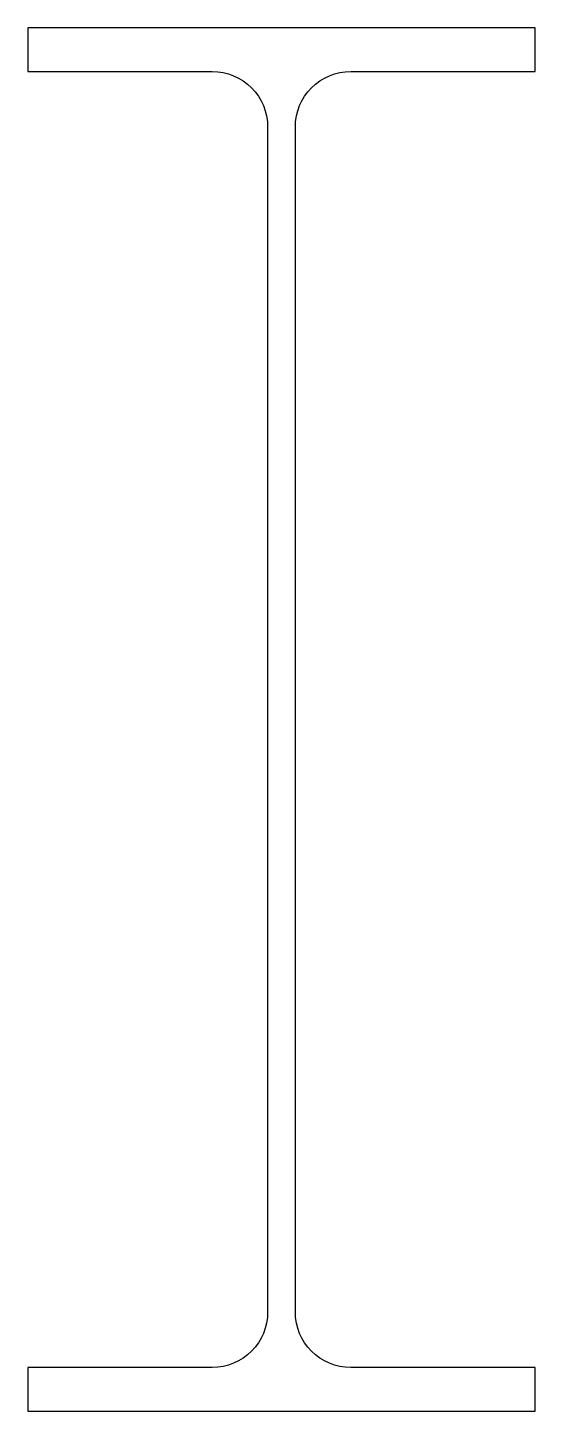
# Model space of a CAD drawing. Extents: x -110 to 110, y 0 to 600.
import ezdxf

# ---------------------------------------------------------------- set-up
doc = ezdxf.new("R2010")
doc.units = 0

msp = doc.modelspace()

# ---------------------------------------------------------------- linework, layer by layer
msp.add_lwpolyline([(-110, 0), (110, 0), (110, 19), (30, 19, -0.414214), (6, 43), (6, 557, -0.414214), (30, 581), (110, 581), (110, 600), (-110, 600), (-110, 581), (-30, 581, -0.414214), (-6, 557), (-6, 43, -0.414214), (-30, 19), (-110, 19)], format="xyb", close=True)

doc.saveas('drawing.dxf')
